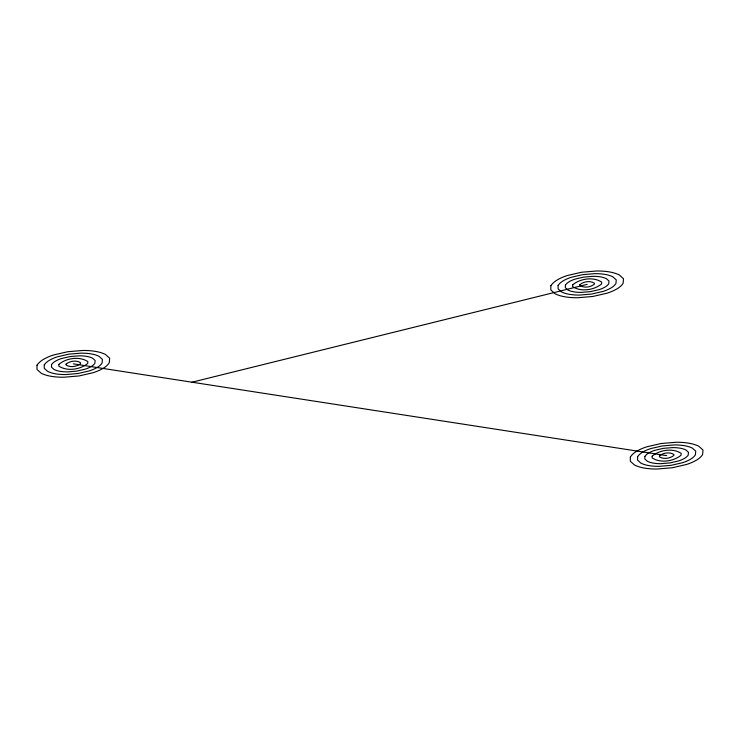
<?xml version="1.0" encoding="UTF-8"?>
<svg xmlns="http://www.w3.org/2000/svg" width="740" height="740" viewBox="0 0 740 740"><rect width="100%" height="100%" fill="white"/><g stroke="black" fill="none" stroke-linecap="round" stroke-linejoin="round"><path stroke-width="1.11" d="M191.993 382.21L587.172 284.364M73.334 363.849L666.666 455.637M37.009 365.227L37 369.473L41.32 373.339A27.445 15.845 0 0 0 51.615 376.392A42.985 24.818 0 0 0 63.908 377.224L78.958 375.966L93.083 372.71A42.985 24.818 0 0 0 102.999 368.437A27.445 15.845 0 0 0 109.27 362.822L109.668 358.234L105.348 354.368A27.445 15.845 0 0 0 95.053 351.315A42.985 24.818 0 0 0 82.76 350.473L67.71 351.74L53.585 354.987A42.985 24.818 0 0 0 43.669 359.261A29.147 16.826 0 0 0 37.009 365.227M44.27 364.95L44.27 368.344L47.721 371.443A21.959 12.672 0 0 0 55.963 373.885A34.392 19.851 0 0 0 65.795 374.551L77.83 373.543L89.133 370.944A34.392 19.851 0 0 0 97.07 367.521A21.959 12.672 0 0 0 102.083 363.035L102.398 359.353L98.947 356.264A21.959 12.672 0 0 0 90.706 353.822A34.392 19.851 0 0 0 80.873 353.156L68.839 354.164L57.535 356.763A34.392 19.851 0 0 0 49.599 360.177A23.31 13.459 0 0 0 44.27 364.95M51.541 364.672L51.532 367.225L54.122 369.547A16.465 9.509 0 0 0 60.301 371.378A25.789 14.893 0 0 0 67.673 371.878L76.71 371.119L85.183 369.168A25.789 14.893 0 0 0 91.131 366.605A16.465 9.509 0 0 0 94.896 363.238L95.136 360.482L92.546 358.16A16.465 9.509 0 0 0 86.367 356.329A25.789 14.893 0 0 0 78.995 355.829L69.958 356.588L61.485 358.539A25.789 14.893 0 0 0 55.537 361.101A17.482 10.092 0 0 0 51.541 364.672M58.802 364.404L58.802 366.096C67.035 371.637 80.234 369.667 87.709 363.442L87.866 361.601C79.578 356.051 66.267 358.031 58.802 364.404M66.073 364.126L66.064 364.977C70.18 367.743 76.784 366.763 80.521 363.645L80.605 362.73C76.46 359.945 69.8 360.944 66.073 364.126M550.847 285.733L550.837 289.978L555.157 293.845A27.445 15.845 0 0 0 565.452 296.897A42.985 24.818 0 0 0 577.746 297.739L592.796 296.472L606.92 293.225A42.985 24.818 0 0 0 616.846 288.952A27.445 15.845 0 0 0 623.117 283.337L623.505 278.739L619.186 274.873A27.445 15.845 0 0 0 608.89 271.821A42.985 24.818 0 0 0 596.607 270.988L581.557 272.246L567.423 275.502A42.985 24.818 0 0 0 557.507 279.776A29.147 16.826 0 0 0 550.847 285.733M558.108 285.455L558.108 288.859L561.567 291.949A21.959 12.672 0 0 0 569.8 294.391A34.392 19.851 0 0 0 579.633 295.057L591.667 294.048L602.971 291.449A34.392 19.851 0 0 0 610.907 288.036A21.959 12.672 0 0 0 615.93 283.54L616.244 279.868L612.785 276.769A21.959 12.672 0 0 0 604.552 274.327A34.392 19.851 0 0 0 594.72 273.661L582.676 274.67L571.373 277.269A34.392 19.851 0 0 0 563.445 280.691A23.31 13.459 0 0 0 558.108 285.455M565.379 285.187L565.379 287.731L567.969 290.052A16.465 9.509 0 0 0 574.148 291.884A25.789 14.893 0 0 0 581.52 292.383L590.548 291.625L599.021 289.673A25.789 14.893 0 0 0 604.978 287.111A16.465 9.509 0 0 0 608.743 283.744L608.974 280.987L606.384 278.666A16.465 9.509 0 0 0 600.205 276.834A25.789 14.893 0 0 0 592.832 276.335L583.804 277.093L575.322 279.045A25.789 14.893 0 0 0 569.375 281.607A17.482 10.092 0 0 0 565.379 285.187M572.64 284.909L572.64 286.611C580.872 292.143 594.072 290.173 601.555 283.947L601.712 282.116C593.415 276.557 580.105 278.536 572.64 284.909M579.91 284.632L579.91 285.483C584.027 288.258 590.622 287.268 594.359 284.16L594.442 283.235C590.298 280.46 583.638 281.45 579.91 284.632M630.341 457.015L630.332 461.261L634.652 465.127A27.445 15.845 0 0 0 644.947 468.18A42.985 24.818 0 0 0 657.24 469.012L672.29 467.754L686.415 464.498A42.985 24.818 0 0 0 696.331 460.225A27.445 15.845 0 0 0 702.602 454.61L703 450.022L698.68 446.155A27.445 15.845 0 0 0 688.385 443.103A42.985 24.818 0 0 0 676.092 442.261L661.042 443.528L646.917 446.775A42.985 24.818 0 0 0 637.001 451.049A29.147 16.826 0 0 0 630.341 457.015M637.602 456.737L637.602 460.132L641.053 463.231A21.959 12.672 0 0 0 649.295 465.673A34.392 19.851 0 0 0 659.127 466.339L671.162 465.331L682.465 462.731A34.392 19.851 0 0 0 690.402 459.309A21.959 12.672 0 0 0 695.415 454.822L695.73 451.141L692.279 448.052A21.959 12.672 0 0 0 684.038 445.61A34.392 19.851 0 0 0 674.205 444.944L662.171 445.952L650.867 448.551A34.392 19.851 0 0 0 642.93 451.964A23.31 13.459 0 0 0 637.602 456.737M644.873 456.46L644.864 459.013L647.454 461.335A16.465 9.509 0 0 0 653.633 463.166A25.789 14.893 0 0 0 661.005 463.666L670.042 462.907L678.515 460.955A25.789 14.893 0 0 0 684.463 458.393A16.465 9.509 0 0 0 688.228 455.026L688.468 452.269L685.878 449.948A16.465 9.509 0 0 0 679.699 448.116A25.789 14.893 0 0 0 672.327 447.617L663.29 448.375L654.817 450.327A25.789 14.893 0 0 0 648.869 452.889A17.482 10.092 0 0 0 644.873 456.46M652.134 456.192L652.134 457.884C660.367 463.425 673.567 461.455 681.041 455.23L681.198 453.389C672.91 447.839 659.599 449.818 652.134 456.192M659.405 455.914L659.396 456.765C663.512 459.531 670.116 458.55 673.853 455.433L673.937 454.517C669.793 451.733 663.133 452.732 659.405 455.914"/></g></svg>
